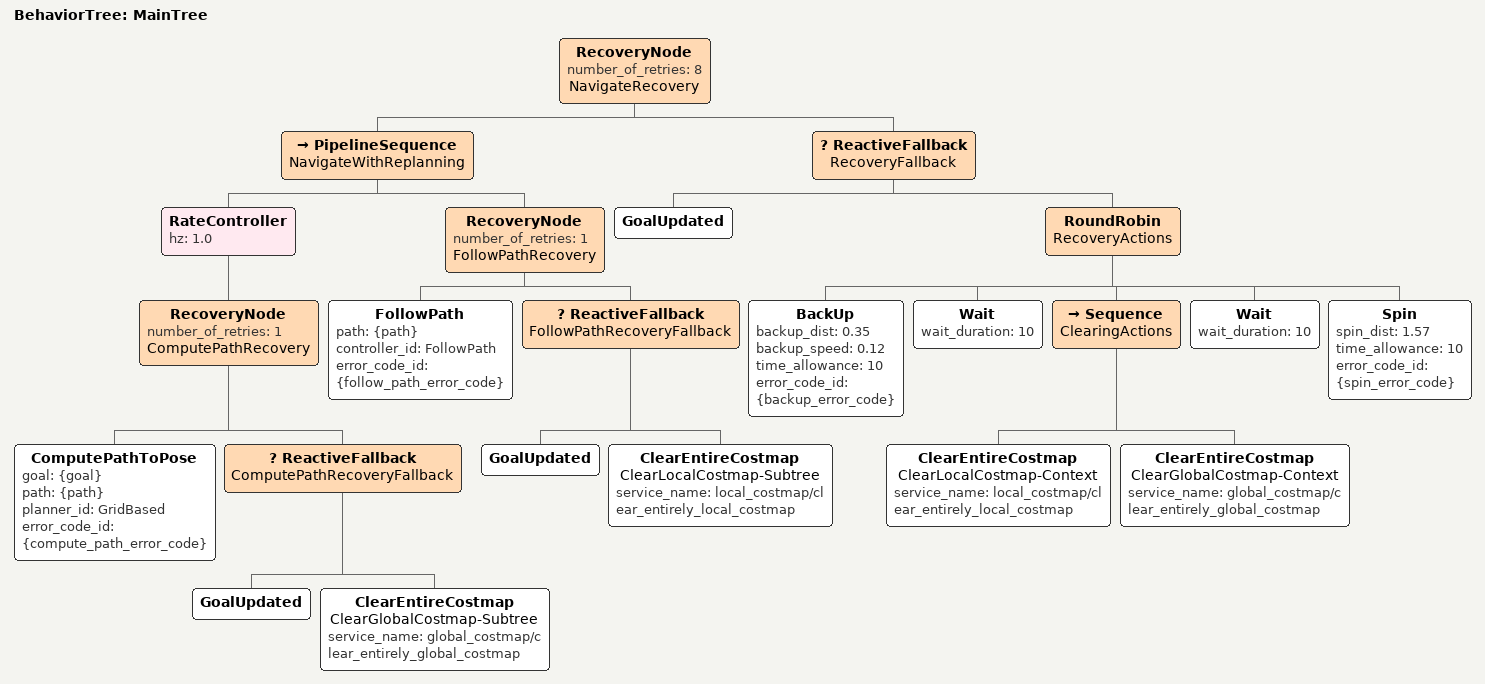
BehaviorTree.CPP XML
<root BTCPP_format="4" main_tree_to_execute="MainTree">
  <BehaviorTree ID="MainTree">
    <RecoveryNode number_of_retries="8" name="NavigateRecovery">
      <PipelineSequence name="NavigateWithReplanning">
        <RateController hz="1.0">
          <RecoveryNode number_of_retries="1" name="ComputePathRecovery">
            <ComputePathToPose goal="{goal}" path="{path}" planner_id="GridBased"
              error_code_id="{compute_path_error_code}"/>
            <ReactiveFallback name="ComputePathRecoveryFallback">
              <GoalUpdated/>
              <ClearEntireCostmap name="ClearGlobalCostmap-Subtree"
                service_name="global_costmap/clear_entirely_global_costmap"/>
            </ReactiveFallback>
          </RecoveryNode>
        </RateController>
        <RecoveryNode number_of_retries="1" name="FollowPathRecovery">
          <FollowPath path="{path}" controller_id="FollowPath"
            error_code_id="{follow_path_error_code}"/>
          <ReactiveFallback name="FollowPathRecoveryFallback">
            <GoalUpdated/>
            <ClearEntireCostmap name="ClearLocalCostmap-Subtree"
              service_name="local_costmap/clear_entirely_local_costmap"/>
          </ReactiveFallback>
        </RecoveryNode>
      </PipelineSequence>
      <ReactiveFallback name="RecoveryFallback">
        <GoalUpdated/>
        <RoundRobin name="RecoveryActions">
          <!-- 1순위: 후진으로 공간 확보 (벽 근처 회전 실패 시) -->
          <BackUp backup_dist="0.35" backup_speed="0.12" time_allowance="10"
            error_code_id="{backup_error_code}"/>
          <!-- 2순위: 기다림 - 사람이 지나갈 때까지 대기 -->
          <Wait wait_duration="10"/>
          <!-- 3순위: 코스트맵 초기화 - 유령 장애물 제거 -->
          <Sequence name="ClearingActions">
            <ClearEntireCostmap name="ClearLocalCostmap-Context"
              service_name="local_costmap/clear_entirely_local_costmap"/>
            <ClearEntireCostmap name="ClearGlobalCostmap-Context"
              service_name="global_costmap/clear_entirely_global_costmap"/>
          </Sequence>
          <!-- 4순위: 한 번 더 대기 -->
          <Wait wait_duration="10"/>
          <!-- 5순위: 회전 (최후 수단) -->
          <Spin spin_dist="1.57" time_allowance="10"
            error_code_id="{spin_error_code}"/>
        </RoundRobin>
      </ReactiveFallback>
    </RecoveryNode>
  </BehaviorTree>
</root>
